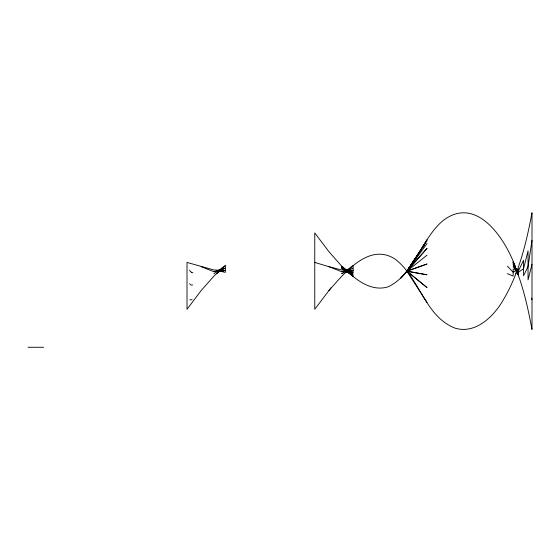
<?xml version="1.0" encoding="UTF-8"?>
<svg xmlns="http://www.w3.org/2000/svg" width="560" height="560" viewBox="0 0 560 560"><rect width="100%" height="100%" fill="white"/><g stroke="black" fill="none" stroke-linecap="round" stroke-linejoin="round"><path stroke-width="0.84" d="M532 240.359L528.045 266.588L523.551 275.772L523.551 260.316L518.567 270.578L513.163 268.947L513.163 276.122L507.402 273.658M532 264.243L528.045 279.86L528.045 250.866L523.551 268.702L518.567 272.139L518.567 268.723M516.467 270.102C507.416 241.934 477.757 194.152 443.282 220.423C420.784 238.896 415.275 273.735 388.164 286.804C369.929 292.502 353.822 277.844 341.642 266.266L353.073 275.94L345.002 269.409L348.362 272.111M427.056 239.778L406.672 271.537L401.002 278.061M427.056 240.646L406.672 271.537L401.002 277.816L427.056 248.332L406.672 271.418L410.746 265.909M427.056 243.495L406.672 271.523L415.681 257.95L406.672 271.516L410.235 266.651M330.953 287.875L314.762 309.288L314.762 232.939L328.916 251.664L341.642 266.091L353.073 276.437L346.087 270.501M328.916 290.556C344.267 273.35 368.886 242.312 394.877 258.951C419.804 277.578 424.739 316.848 455.588 328.321C474.831 333.711 491.778 318.157 501.333 303.121C518.448 275.863 526.148 244.027 532 212.737L532 329.49C528.318 309.897 524.09 290.276 516.978 271.607M409.003 268.751L406.672 271.32L427.056 263.977L406.672 271.208L427.056 274.799L406.672 271.061L427.056 287.616L406.672 270.886L427.056 302.442M515.564 273.672L517.37 271.775M218.792 270.991L225.316 272.356L225.316 265.629L213.892 276.136L201.159 290.556L187.012 309.288L187.012 262.423L213.892 269.969L219.604 270.214M218.456 271.621L219.842 270.704M427.056 255.157L406.672 271.327L408.03 270.277M217.819 272.384L216.461 273.364M221.389 269.43L223.405 268.233L222.467 269.213M406.672 271.201L408.03 270.165M213.892 273.756L225.316 265.629M517.216 269.605L513.163 272.23L507.402 266.175M192.129 299.495L190.743 299.971A1.932 1.442 -52.8 0 1 190.19 299.831L189.889 299.6M220.535 270.452L218.673 271.229M343.931 272.65L341.642 273.756L353.073 265.629L353.073 272.356L346.542 270.991M345.45 271.915L353.073 268.226L341.642 271.705L328.916 266.686L314.762 262.423M218.904 271.138L220.073 270.809M222.614 270.382L223.405 269.878L222.306 269.99M406.672 271.054L408.303 270.536M201.159 266.686L213.892 271.705L225.316 268.226M344.904 272.825L348.173 271.852M192.661 284.949L191.877 285.061A2.961 2.373 -35.1 0 1 190.547 284.739L189.644 283.717M220.535 270.907L219.135 271.124M213.892 271.705L215.523 271.523M218.792 271.173L225.316 270.466L222.873 270.361A4.466 1.015 -6.1 0 1 220.682 270.991M341.642 271.705L343.273 271.523M346.542 271.173L353.073 270.466L350.623 270.361M516.25 272.195L517.797 272.104M218.904 271.04L220.535 271.054M222.614 271.474L223.412 271.313L222.614 271.082M28 347.263L43.596 347.263M347.354 270.214L341.642 269.969L328.916 266.686M220.304 271.257L219.366 271.11M192.934 272.804L191.394 272.272M346.542 270.186L341.642 268.555L353.073 273.903L348.502 271.327M348.173 270.725L353.073 272.356M346.213 271.187L350.021 273.308M346.213 270.039L341.642 267.463L353.073 275.093L349.706 272.622M346.346 270.97L351.729 274.89M348.362 271.635L341.642 266.686L343.658 268.317M515.865 271.222L518.567 273.336M350.378 273.721L351.729 274.799M516.95 270.382L513.163 266.266L514.64 268.219M516.607 270.816L518.567 273.413L517.321 271.285M516.607 271.46L518.077 273.609M516.488 269.871L513.163 264.194L516.25 270.025M516.075 269.724L518.154 273.56M517.027 271.488L518.567 274.4L513.163 262.724L518.567 275.1L513.163 261.863L516.341 269.997M515.865 269.696L518.182 274.281M518.231 274.281L513.163 262.85L514.178 265.216M514.857 266.798L515.865 269.164M516.88 271.53L518.567 275.513L517.069 271.649M516.341 269.899L513.163 261.933L516.341 269.892M531.671 298.06L532 299.775M191.457 272.202A5.187 4.123 -3.7 0 1 189.595 270.165M220.22 271.313A4.221 0.518 -4.2 0 1 221.865 271.271M222.929 271.586A4.186 0.805 11.8 0 1 220.409 271.39M218.771 271.257A4.214 0.756 -6.2 0 1 218.498 271.278M219.989 271.243A4.452 0.378 -23.2 0 1 221.284 270.718M219.065 271.467A4.494 0.861 -26 0 1 217.609 272.055M219.94 271.061A6.181 0.357 -40.4 0 1 220.759 270.375M222.894 269.115A5.621 1.337 -25.6 0 1 220.787 270.515M218.274 272.062A5.593 0.833 -27.6 0 1 218.925 271.684M219.436 271.432A6.251 0.889 -41.7 0 1 217.189 273.252M420.896 250.124L416.626 256.529L420.896 250.131M424.214 245.14L422.793 247.275L424.214 245.147M353.073 276.402L341.642 266.266L353.073 276.437"/></g></svg>
